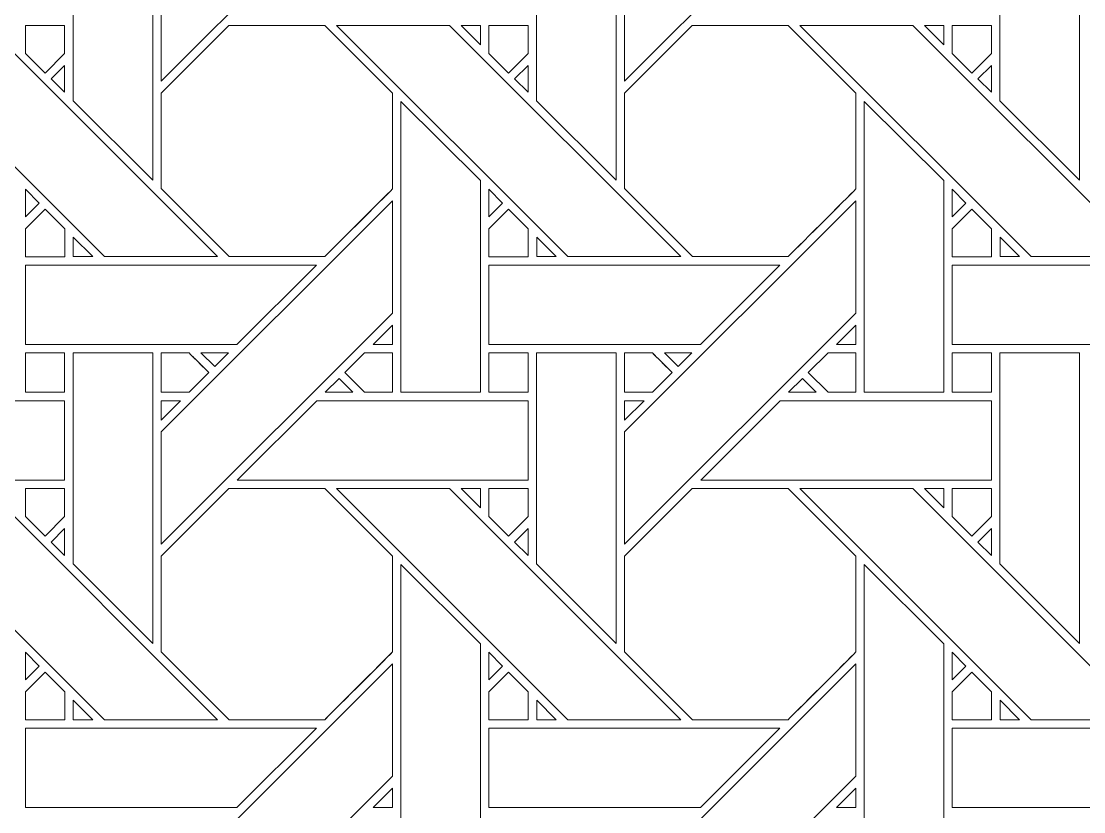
# Model space of a CAD drawing. Header units: inches. Extents: x 4.4 to 20.4, y 1.1 to 17.1.
# Drawn here: x 6.642 to 8.817, y 7.246 to 8.866 of the extents above; entities that cross this region are included whole.
import ezdxf

# ---------------------------------------------------------------- set-up
doc = ezdxf.new("R2010")
doc.units = ezdxf.units.IN
doc.header["$MEASUREMENT"] = 0
doc.layers.add('Design', color=7, linetype='Continuous', lineweight=0)

msp = doc.modelspace()

# ---------------------------------------------------------------- linework, layer by layer
at = {"layer": 'Design'}
for points, knots in [([(4.3829, 17.0948), (4.3829, 17.0948), (4.3829, 1.0948), (4.3829, 1.0948), (4.3829, 1.0948), (20.3829, 1.0948), (20.3829, 1.0948), (20.3829, 1.0948), (20.3829, 17.0948), (20.3829, 17.0948), (20.3829, 17.0948), (4.3829, 17.0948), (4.3829, 17.0948)], [0, 0, 0, 0, 1, 1, 1, 2, 2, 2, 3, 3, 3, 4, 4, 4, 4]), ([(19.3728, 16.2388), (19.3728, 16.2388), (5.2388, 16.2388), (5.2388, 16.2388), (5.2388, 16.2388), (5.2388, 1.9507), (5.2388, 1.9507), (5.2388, 1.9507), (19.5269, 1.9507), (19.5269, 1.9507), (19.5269, 1.9507), (19.5269, 16.2388), (19.5269, 16.2388), (19.5269, 16.2388), (19.3728, 16.2388), (19.3728, 16.2388)], [0, 0, 0, 0, 1, 1, 1, 2, 2, 2, 3, 3, 3, 4, 4, 4, 5, 5, 5, 5]), ([(6.928, 8.9731), (6.928, 8.9731), (7.4017, 9.4467), (7.4017, 9.4467), (7.4017, 9.4467), (7.4017, 9.2166), (7.4017, 9.2166), (7.4017, 9.2166), (6.928, 8.743), (6.928, 8.743), (6.928, 8.743), (6.928, 8.9731), (6.928, 8.9731)], [0, 0, 0, 0, 1, 1, 1, 2, 2, 2, 3, 3, 3, 4, 4, 4, 4]), ([(7.8768, 8.9731), (7.8768, 8.9731), (8.3504, 9.4467), (8.3504, 9.4467), (8.3504, 9.4467), (8.3504, 9.2166), (8.3504, 9.2166), (8.3504, 9.2166), (7.8768, 8.743), (7.8768, 8.743), (7.8768, 8.743), (7.8768, 8.9731), (7.8768, 8.9731)], [0, 0, 0, 0, 1, 1, 1, 2, 2, 2, 3, 3, 3, 4, 4, 4, 4]), ([(6.9109, 9.1352), (6.9109, 9.1352), (6.9109, 8.5401), (6.9109, 8.5401), (6.9109, 8.5401), (6.748, 8.703), (6.748, 8.703), (6.748, 8.703), (6.748, 9.1352), (6.748, 9.1352), (6.748, 9.1352), (6.9109, 9.1352), (6.9109, 9.1352)], [0, 0, 0, 0, 1, 1, 1, 2, 2, 2, 3, 3, 3, 4, 4, 4, 4]), ([(7.8596, 9.1352), (7.8596, 9.1352), (7.8596, 8.5401), (7.8596, 8.5401), (7.8596, 8.5401), (7.6967, 8.703), (7.6967, 8.703), (7.6967, 8.703), (7.6967, 9.1352), (7.6967, 9.1352), (7.6967, 9.1352), (7.8596, 9.1352), (7.8596, 9.1352)], [0, 0, 0, 0, 1, 1, 1, 2, 2, 2, 3, 3, 3, 4, 4, 4, 4]), ([(8.8083, 9.1352), (8.8083, 9.1352), (8.8083, 8.5401), (8.8083, 8.5401), (8.8083, 8.5401), (8.6454, 8.703), (8.6454, 8.703), (8.6454, 8.703), (8.6454, 9.1352), (8.6454, 9.1352), (8.6454, 9.1352), (8.8083, 9.1352), (8.8083, 9.1352)], [0, 0, 0, 0, 1, 1, 1, 2, 2, 2, 3, 3, 3, 4, 4, 4, 4]), ([(6.5694, 8.8573), (6.5694, 8.8573), (7.043, 8.3837), (7.043, 8.3837), (7.043, 8.3837), (6.812, 8.3837), (6.812, 8.3837), (6.812, 8.3837), (6.3385, 8.8573), (6.3385, 8.8573), (6.3385, 8.8573), (6.5694, 8.8573), (6.5694, 8.8573)], [0, 0, 0, 0, 1, 1, 1, 2, 2, 2, 3, 3, 3, 4, 4, 4, 4]), ([(6.6501, 8.8001), (6.6501, 8.8001), (6.6501, 8.8573), (6.6501, 8.8573), (6.6501, 8.8573), (6.7304, 8.8573), (6.7304, 8.8573), (6.7304, 8.8573), (6.7304, 8.7997), (6.7304, 8.7997), (6.7304, 8.7997), (6.6904, 8.7598), (6.6904, 8.7598), (6.6904, 8.7598), (6.6501, 8.8001), (6.6501, 8.8001)], [0, 0, 0, 0, 1, 1, 1, 2, 2, 2, 3, 3, 3, 4, 4, 4, 5, 5, 5, 5]), ([(6.6904, 8.7598), (6.6904, 8.7598), (6.6501, 8.8001), (6.6501, 8.8001), (6.6501, 8.8001), (6.6501, 8.8573), (6.6501, 8.8573), (6.6501, 8.8573), (6.7304, 8.8573), (6.7304, 8.8573), (6.7304, 8.8573), (6.7304, 8.7997), (6.7304, 8.7997), (6.7304, 8.7997), (6.6904, 8.7598), (6.6904, 8.7598)], [0, 0, 0, 0, 1, 1, 1, 2, 2, 2, 3, 3, 3, 4, 4, 4, 5, 5, 5, 5]), ([(7.2629, 8.3837), (7.2629, 8.3837), (7.0672, 8.3837), (7.0672, 8.3837), (7.0672, 8.3837), (6.928, 8.5229), (6.928, 8.5229), (6.928, 8.5229), (6.928, 8.7186), (6.928, 8.7186), (6.928, 8.7186), (7.0667, 8.8573), (7.0667, 8.8573), (7.0667, 8.8573), (7.2629, 8.8573), (7.2629, 8.8573), (7.2629, 8.8573), (7.4016, 8.7186), (7.4016, 8.7186), (7.4016, 8.7186), (7.4016, 8.5224), (7.4016, 8.5224), (7.3838, 8.5044), (7.2719, 8.3927), (7.2629, 8.3837)], [0, 0, 0, 0, 1, 1, 1, 2, 2, 2, 3, 3, 3, 4, 4, 4, 5, 5, 5, 6, 6, 6, 7, 7, 7, 8, 8, 8, 8]), ([(6.928, 8.7186), (6.928, 8.7186), (7.0667, 8.8573), (7.0667, 8.8573), (7.0667, 8.8573), (7.2629, 8.8573), (7.2629, 8.8573), (7.2629, 8.8573), (7.4016, 8.7186), (7.4016, 8.7186), (7.4016, 8.7186), (7.4016, 8.5224), (7.4016, 8.5224), (7.3843, 8.5049), (7.2723, 8.3931), (7.2629, 8.3837), (7.2629, 8.3837), (7.0672, 8.3837), (7.0672, 8.3837), (7.0672, 8.3837), (6.928, 8.5229), (6.928, 8.5229), (6.928, 8.5229), (6.928, 8.7186), (6.928, 8.7186)], [0, 0, 0, 0, 1, 1, 1, 2, 2, 2, 3, 3, 3, 4, 4, 4, 5, 5, 5, 6, 6, 6, 7, 7, 7, 8, 8, 8, 8]), ([(7.5181, 8.8573), (7.5181, 8.8573), (7.9918, 8.3837), (7.9918, 8.3837), (7.9918, 8.3837), (7.7607, 8.3837), (7.7607, 8.3837), (7.7607, 8.3837), (7.2872, 8.8573), (7.2872, 8.8573), (7.2872, 8.8573), (7.5181, 8.8573), (7.5181, 8.8573)], [0, 0, 0, 0, 1, 1, 1, 2, 2, 2, 3, 3, 3, 4, 4, 4, 4]), ([(7.5817, 8.8573), (7.5817, 8.8573), (7.5817, 8.8175), (7.5817, 8.8175), (7.5817, 8.8175), (7.5422, 8.8573), (7.5422, 8.8573), (7.5422, 8.8573), (7.5817, 8.8573), (7.5817, 8.8573)], [0, 0, 0, 0, 1, 1, 1, 2, 2, 2, 3, 3, 3, 3]), ([(7.6791, 8.8573), (7.6791, 8.8573), (7.6791, 8.7997), (7.6791, 8.7997), (7.6791, 8.7997), (7.6392, 8.7598), (7.6392, 8.7598), (7.6392, 8.7598), (7.5988, 8.8001), (7.5988, 8.8001), (7.5988, 8.8001), (7.5988, 8.8573), (7.5988, 8.8573), (7.5988, 8.8573), (7.6791, 8.8573), (7.6791, 8.8573)], [0, 0, 0, 0, 1, 1, 1, 2, 2, 2, 3, 3, 3, 4, 4, 4, 5, 5, 5, 5]), ([(7.6392, 8.7598), (7.6392, 8.7598), (7.5988, 8.8001), (7.5988, 8.8001), (7.5988, 8.8001), (7.5988, 8.8573), (7.5988, 8.8573), (7.5988, 8.8573), (7.6791, 8.8573), (7.6791, 8.8573), (7.6791, 8.8573), (7.6791, 8.7997), (7.6791, 8.7997), (7.6791, 8.7997), (7.6392, 8.7598), (7.6392, 8.7598)], [0, 0, 0, 0, 1, 1, 1, 2, 2, 2, 3, 3, 3, 4, 4, 4, 5, 5, 5, 5]), ([(8.2117, 8.3837), (8.2117, 8.3837), (8.016, 8.3837), (8.016, 8.3837), (8.016, 8.3837), (7.8767, 8.5229), (7.8767, 8.5229), (7.8767, 8.5229), (7.8767, 8.7186), (7.8767, 8.7186), (7.8767, 8.7186), (8.0154, 8.8573), (8.0154, 8.8573), (8.0154, 8.8573), (8.2116, 8.8573), (8.2116, 8.8573), (8.2116, 8.8573), (8.3504, 8.7186), (8.3504, 8.7186), (8.3504, 8.7186), (8.3504, 8.5224), (8.3504, 8.5224), (8.3326, 8.5044), (8.2207, 8.3927), (8.2117, 8.3837)], [0, 0, 0, 0, 1, 1, 1, 2, 2, 2, 3, 3, 3, 4, 4, 4, 5, 5, 5, 6, 6, 6, 7, 7, 7, 8, 8, 8, 8]), ([(7.8767, 8.7186), (7.8767, 8.7186), (8.0154, 8.8573), (8.0154, 8.8573), (8.0154, 8.8573), (8.2116, 8.8573), (8.2116, 8.8573), (8.2116, 8.8573), (8.3504, 8.7186), (8.3504, 8.7186), (8.3504, 8.7186), (8.3504, 8.5224), (8.3504, 8.5224), (8.3324, 8.5042), (8.2205, 8.3925), (8.2117, 8.3837), (8.2117, 8.3837), (8.016, 8.3837), (8.016, 8.3837), (8.016, 8.3837), (7.8767, 8.5229), (7.8767, 8.5229), (7.8767, 8.5229), (7.8767, 8.7186), (7.8767, 8.7186)], [0, 0, 0, 0, 1, 1, 1, 2, 2, 2, 3, 3, 3, 4, 4, 4, 5, 5, 5, 6, 6, 6, 7, 7, 7, 8, 8, 8, 8]), ([(8.4669, 8.8573), (8.4669, 8.8573), (8.9405, 8.3837), (8.9405, 8.3837), (8.9405, 8.3837), (8.7095, 8.3837), (8.7095, 8.3837), (8.7095, 8.3837), (8.2359, 8.8573), (8.2359, 8.8573), (8.2359, 8.8573), (8.4669, 8.8573), (8.4669, 8.8573)], [0, 0, 0, 0, 1, 1, 1, 2, 2, 2, 3, 3, 3, 4, 4, 4, 4]), ([(8.5304, 8.8573), (8.5304, 8.8573), (8.5304, 8.8175), (8.5304, 8.8175), (8.5304, 8.8175), (8.491, 8.8573), (8.491, 8.8573), (8.491, 8.8573), (8.5304, 8.8573), (8.5304, 8.8573)], [0, 0, 0, 0, 1, 1, 1, 2, 2, 2, 3, 3, 3, 3]), ([(8.6278, 8.8573), (8.6278, 8.8573), (8.6278, 8.7997), (8.6278, 8.7997), (8.6278, 8.7997), (8.5879, 8.7598), (8.5879, 8.7598), (8.5879, 8.7598), (8.5476, 8.8001), (8.5476, 8.8001), (8.5476, 8.8001), (8.5476, 8.8573), (8.5476, 8.8573), (8.5476, 8.8573), (8.6278, 8.8573), (8.6278, 8.8573)], [0, 0, 0, 0, 1, 1, 1, 2, 2, 2, 3, 3, 3, 4, 4, 4, 5, 5, 5, 5]), ([(8.5879, 8.7598), (8.5879, 8.7598), (8.5476, 8.8001), (8.5476, 8.8001), (8.5476, 8.8001), (8.5476, 8.8573), (8.5476, 8.8573), (8.5476, 8.8573), (8.6278, 8.8573), (8.6278, 8.8573), (8.6278, 8.8573), (8.6278, 8.7997), (8.6278, 8.7997), (8.6278, 8.7997), (8.5879, 8.7598), (8.5879, 8.7598)], [0, 0, 0, 0, 1, 1, 1, 2, 2, 2, 3, 3, 3, 4, 4, 4, 5, 5, 5, 5]), ([(6.7304, 8.7755), (6.7304, 8.7755), (6.7304, 8.7203), (6.7304, 8.7203), (6.7304, 8.7203), (6.7027, 8.7477), (6.7027, 8.7477), (6.7027, 8.7477), (6.7304, 8.7755), (6.7304, 8.7755)], [0, 0, 0, 0, 1, 1, 1, 2, 2, 2, 3, 3, 3, 3]), ([(7.6792, 8.7755), (7.6792, 8.7755), (7.6792, 8.7203), (7.6792, 8.7203), (7.6792, 8.7203), (7.6514, 8.7477), (7.6514, 8.7477), (7.6514, 8.7477), (7.6792, 8.7755), (7.6792, 8.7755)], [0, 0, 0, 0, 1, 1, 1, 2, 2, 2, 3, 3, 3, 3]), ([(8.6279, 8.7755), (8.6279, 8.7755), (8.6279, 8.7203), (8.6279, 8.7203), (8.6279, 8.7203), (8.6001, 8.7477), (8.6001, 8.7477), (8.6001, 8.7477), (8.6279, 8.7755), (8.6279, 8.7755)], [0, 0, 0, 0, 1, 1, 1, 2, 2, 2, 3, 3, 3, 3]), ([(7.5816, 8.5394), (7.5816, 8.5394), (7.5816, 8.1057), (7.5816, 8.1057), (7.5816, 8.1057), (7.4188, 8.1057), (7.4188, 8.1057), (7.4188, 8.1057), (7.4188, 8.7015), (7.4188, 8.7015), (7.4188, 8.7015), (7.5816, 8.5394), (7.5816, 8.5394)], [0, 0, 0, 0, 1, 1, 1, 2, 2, 2, 3, 3, 3, 4, 4, 4, 4]), ([(8.5303, 8.5394), (8.5303, 8.5394), (8.5303, 8.1057), (8.5303, 8.1057), (8.5303, 8.1057), (8.3676, 8.1057), (8.3676, 8.1057), (8.3676, 8.1057), (8.3676, 8.7015), (8.3676, 8.7015), (8.3676, 8.7015), (8.5303, 8.5394), (8.5303, 8.5394)], [0, 0, 0, 0, 1, 1, 1, 2, 2, 2, 3, 3, 3, 4, 4, 4, 4]), ([(6.6502, 8.4651), (6.6502, 8.4651), (6.6502, 8.5219), (6.6502, 8.5219), (6.6502, 8.5219), (6.6784, 8.4933), (6.6784, 8.4933), (6.6784, 8.4933), (6.6502, 8.4651), (6.6502, 8.4651)], [0, 0, 0, 0, 1, 1, 1, 2, 2, 2, 3, 3, 3, 3]), ([(7.5989, 8.4651), (7.5989, 8.4651), (7.5989, 8.5219), (7.5989, 8.5219), (7.5989, 8.5219), (7.6271, 8.4933), (7.6271, 8.4933), (7.6271, 8.4933), (7.5989, 8.4651), (7.5989, 8.4651)], [0, 0, 0, 0, 1, 1, 1, 2, 2, 2, 3, 3, 3, 3]), ([(8.5476, 8.4651), (8.5476, 8.4651), (8.5476, 8.5219), (8.5476, 8.5219), (8.5476, 8.5219), (8.5758, 8.4933), (8.5758, 8.4933), (8.5758, 8.4933), (8.5476, 8.4651), (8.5476, 8.4651)], [0, 0, 0, 0, 1, 1, 1, 2, 2, 2, 3, 3, 3, 3]), ([(6.928, 8.0244), (6.928, 8.0244), (7.4017, 8.498), (7.4017, 8.498), (7.4017, 8.498), (7.4017, 8.2679), (7.4017, 8.2679), (7.4017, 8.2679), (6.928, 7.7943), (6.928, 7.7943), (6.928, 7.7943), (6.928, 8.0244), (6.928, 8.0244)], [0, 0, 0, 0, 1, 1, 1, 2, 2, 2, 3, 3, 3, 4, 4, 4, 4]), ([(7.8768, 8.0244), (7.8768, 8.0244), (8.3504, 8.498), (8.3504, 8.498), (8.3504, 8.498), (8.3504, 8.2679), (8.3504, 8.2679), (8.3504, 8.2679), (7.8768, 7.7943), (7.8768, 7.7943), (7.8768, 7.7943), (7.8768, 8.0244), (7.8768, 8.0244)], [0, 0, 0, 0, 1, 1, 1, 2, 2, 2, 3, 3, 3, 4, 4, 4, 4]), ([(6.6501, 8.3834), (6.6501, 8.3834), (6.6501, 8.4407), (6.6501, 8.4407), (6.6501, 8.4407), (6.6904, 8.4811), (6.6904, 8.4811), (6.6904, 8.4811), (6.7308, 8.4407), (6.7308, 8.4407), (6.7308, 8.4407), (6.7308, 8.3834), (6.7308, 8.3834), (6.7308, 8.3834), (6.6501, 8.3834), (6.6501, 8.3834)], [0, 0, 0, 0, 1, 1, 1, 2, 2, 2, 3, 3, 3, 4, 4, 4, 5, 5, 5, 5]), ([(6.6904, 8.4811), (6.6904, 8.4811), (6.7308, 8.4407), (6.7308, 8.4407), (6.7308, 8.4407), (6.7308, 8.3834), (6.7308, 8.3834), (6.7308, 8.3834), (6.6501, 8.3834), (6.6501, 8.3834), (6.6501, 8.3834), (6.6501, 8.4407), (6.6501, 8.4407), (6.6501, 8.4407), (6.6904, 8.4811), (6.6904, 8.4811)], [0, 0, 0, 0, 1, 1, 1, 2, 2, 2, 3, 3, 3, 4, 4, 4, 5, 5, 5, 5]), ([(7.5989, 8.3834), (7.5989, 8.3834), (7.5989, 8.4407), (7.5989, 8.4407), (7.5989, 8.4407), (7.6392, 8.4811), (7.6392, 8.4811), (7.6392, 8.4811), (7.6795, 8.4407), (7.6795, 8.4407), (7.6795, 8.4407), (7.6795, 8.3834), (7.6795, 8.3834), (7.6795, 8.3834), (7.5989, 8.3834), (7.5989, 8.3834)], [0, 0, 0, 0, 1, 1, 1, 2, 2, 2, 3, 3, 3, 4, 4, 4, 5, 5, 5, 5]), ([(7.6392, 8.4811), (7.6392, 8.4811), (7.6795, 8.4407), (7.6795, 8.4407), (7.6795, 8.4407), (7.6795, 8.3834), (7.6795, 8.3834), (7.6795, 8.3834), (7.5989, 8.3834), (7.5989, 8.3834), (7.5989, 8.3834), (7.5989, 8.4407), (7.5989, 8.4407), (7.5989, 8.4407), (7.6392, 8.4811), (7.6392, 8.4811)], [0, 0, 0, 0, 1, 1, 1, 2, 2, 2, 3, 3, 3, 4, 4, 4, 5, 5, 5, 5]), ([(8.5476, 8.3834), (8.5476, 8.3834), (8.5476, 8.4407), (8.5476, 8.4407), (8.5476, 8.4407), (8.5879, 8.4811), (8.5879, 8.4811), (8.5879, 8.4811), (8.6282, 8.4407), (8.6282, 8.4407), (8.6282, 8.4407), (8.6282, 8.3834), (8.6282, 8.3834), (8.6282, 8.3834), (8.5476, 8.3834), (8.5476, 8.3834)], [0, 0, 0, 0, 1, 1, 1, 2, 2, 2, 3, 3, 3, 4, 4, 4, 5, 5, 5, 5]), ([(8.5879, 8.4811), (8.5879, 8.4811), (8.6282, 8.4407), (8.6282, 8.4407), (8.6282, 8.4407), (8.6282, 8.3834), (8.6282, 8.3834), (8.6282, 8.3834), (8.5476, 8.3834), (8.5476, 8.3834), (8.5476, 8.3834), (8.5476, 8.4407), (8.5476, 8.4407), (8.5476, 8.4407), (8.5879, 8.4811), (8.5879, 8.4811)], [0, 0, 0, 0, 1, 1, 1, 2, 2, 2, 3, 3, 3, 4, 4, 4, 5, 5, 5, 5]), ([(6.7481, 8.3837), (6.7481, 8.3837), (6.7481, 8.4235), (6.7481, 8.4235), (6.7481, 8.4235), (6.7878, 8.3837), (6.7878, 8.3837), (6.7878, 8.3837), (6.7481, 8.3837), (6.7481, 8.3837)], [0, 0, 0, 0, 1, 1, 1, 2, 2, 2, 3, 3, 3, 3]), ([(7.6968, 8.3837), (7.6968, 8.3837), (7.6968, 8.4235), (7.6968, 8.4235), (7.6968, 8.4235), (7.7365, 8.3837), (7.7365, 8.3837), (7.7365, 8.3837), (7.6968, 8.3837), (7.6968, 8.3837)], [0, 0, 0, 0, 1, 1, 1, 2, 2, 2, 3, 3, 3, 3]), ([(8.6455, 8.3837), (8.6455, 8.3837), (8.6455, 8.4235), (8.6455, 8.4235), (8.6455, 8.4235), (8.6853, 8.3837), (8.6853, 8.3837), (8.6853, 8.3837), (8.6455, 8.3837), (8.6455, 8.3837)], [0, 0, 0, 0, 1, 1, 1, 2, 2, 2, 3, 3, 3, 3]), ([(6.6502, 8.2037), (6.6502, 8.2037), (6.6502, 8.3664), (6.6502, 8.3664), (6.6502, 8.3664), (7.2459, 8.3664), (7.2459, 8.3664), (7.2459, 8.3664), (7.0832, 8.2037), (7.0832, 8.2037), (7.0832, 8.2037), (6.6502, 8.2037), (6.6502, 8.2037)], [0, 0, 0, 0, 1, 1, 1, 2, 2, 2, 3, 3, 3, 4, 4, 4, 4]), ([(7.5989, 8.2037), (7.5989, 8.2037), (7.5989, 8.3664), (7.5989, 8.3664), (7.5989, 8.3664), (8.1946, 8.3664), (8.1946, 8.3664), (8.1946, 8.3664), (8.0319, 8.2037), (8.0319, 8.2037), (8.0319, 8.2037), (7.5989, 8.2037), (7.5989, 8.2037)], [0, 0, 0, 0, 1, 1, 1, 2, 2, 2, 3, 3, 3, 4, 4, 4, 4]), ([(8.5476, 8.2037), (8.5476, 8.2037), (8.5476, 8.3664), (8.5476, 8.3664), (8.5476, 8.3664), (9.1433, 8.3664), (9.1433, 8.3664), (9.1433, 8.3664), (8.9806, 8.2037), (8.9806, 8.2037), (8.9806, 8.2037), (8.5476, 8.2037), (8.5476, 8.2037)], [0, 0, 0, 0, 1, 1, 1, 2, 2, 2, 3, 3, 3, 4, 4, 4, 4]), ([(7.3619, 8.2038), (7.3619, 8.2038), (7.4017, 8.2435), (7.4017, 8.2435), (7.4017, 8.2435), (7.4017, 8.2038), (7.4017, 8.2038), (7.4017, 8.2038), (7.3619, 8.2038), (7.3619, 8.2038)], [0, 0, 0, 0, 1, 1, 1, 2, 2, 2, 3, 3, 3, 3]), ([(8.3107, 8.2038), (8.3107, 8.2038), (8.3504, 8.2435), (8.3504, 8.2435), (8.3504, 8.2435), (8.3504, 8.2038), (8.3504, 8.2038), (8.3504, 8.2038), (8.3107, 8.2038), (8.3107, 8.2038)], [0, 0, 0, 0, 1, 1, 1, 2, 2, 2, 3, 3, 3, 3]), ([(6.6501, 8.1057), (6.6501, 8.1057), (6.6501, 8.1865), (6.6501, 8.1865), (6.6501, 8.1865), (6.7304, 8.1865), (6.7304, 8.1865), (6.7304, 8.1865), (6.7304, 8.1057), (6.7304, 8.1057), (6.7304, 8.1057), (6.6501, 8.1057), (6.6501, 8.1057)], [0, 0, 0, 0, 1, 1, 1, 2, 2, 2, 3, 3, 3, 4, 4, 4, 4]), ([(6.7304, 8.1865), (6.7304, 8.1865), (6.7304, 8.1057), (6.7304, 8.1057), (6.7304, 8.1057), (6.6501, 8.1057), (6.6501, 8.1057), (6.6501, 8.1057), (6.6501, 8.1865), (6.6501, 8.1865), (6.6501, 8.1865), (6.7304, 8.1865), (6.7304, 8.1865)], [0, 0, 0, 0, 1, 1, 1, 2, 2, 2, 3, 3, 3, 4, 4, 4, 4]), ([(6.9109, 8.1865), (6.9109, 8.1865), (6.9109, 7.5914), (6.9109, 7.5914), (6.9109, 7.5914), (6.748, 7.7543), (6.748, 7.7543), (6.748, 7.7543), (6.748, 8.1865), (6.748, 8.1865), (6.748, 8.1865), (6.9109, 8.1865), (6.9109, 8.1865)], [0, 0, 0, 0, 1, 1, 1, 2, 2, 2, 3, 3, 3, 4, 4, 4, 4]), ([(6.928, 8.1057), (6.928, 8.1057), (6.928, 8.1865), (6.928, 8.1865), (6.928, 8.1865), (6.985, 8.1865), (6.985, 8.1865), (6.9902, 8.1813), (7.021, 8.1505), (7.0254, 8.1461), (7.0254, 8.1461), (6.985, 8.1057), (6.985, 8.1057), (6.985, 8.1057), (6.928, 8.1057), (6.928, 8.1057)], [0, 0, 0, 0, 1, 1, 1, 2, 2, 2, 3, 3, 3, 4, 4, 4, 5, 5, 5, 5]), ([(7.011, 8.1605), (7.011, 8.1605), (7.0254, 8.1461), (7.0254, 8.1461), (7.0254, 8.1461), (6.985, 8.1057), (6.985, 8.1057), (6.985, 8.1057), (6.928, 8.1057), (6.928, 8.1057), (6.928, 8.1057), (6.928, 8.1865), (6.928, 8.1865), (6.928, 8.1865), (6.985, 8.1865), (6.985, 8.1865), (6.9907, 8.1809), (7.0014, 8.1702), (7.011, 8.1605)], [0, 0, 0, 0, 1, 1, 1, 2, 2, 2, 3, 3, 3, 4, 4, 4, 5, 5, 5, 6, 6, 6, 6]), ([(7.0095, 8.1865), (7.0095, 8.1865), (7.0659, 8.1865), (7.0659, 8.1865), (7.0659, 8.1865), (7.0376, 8.1583), (7.0376, 8.1583), (7.0376, 8.1583), (7.0095, 8.1865), (7.0095, 8.1865)], [0, 0, 0, 0, 1, 1, 1, 2, 2, 2, 3, 3, 3, 3]), ([(7.3445, 8.1057), (7.3445, 8.1057), (7.3042, 8.1461), (7.3042, 8.1461), (7.3042, 8.1461), (7.3446, 8.1865), (7.3446, 8.1865), (7.3446, 8.1865), (7.4017, 8.1865), (7.4017, 8.1865), (7.4017, 8.1865), (7.4017, 8.1057), (7.4017, 8.1057), (7.4017, 8.1057), (7.3445, 8.1057), (7.3445, 8.1057)], [0, 0, 0, 0, 1, 1, 1, 2, 2, 2, 3, 3, 3, 4, 4, 4, 5, 5, 5, 5]), ([(7.3042, 8.1461), (7.3042, 8.1461), (7.3446, 8.1865), (7.3446, 8.1865), (7.3446, 8.1865), (7.4017, 8.1865), (7.4017, 8.1865), (7.4017, 8.1865), (7.4017, 8.1057), (7.4017, 8.1057), (7.4017, 8.1057), (7.3445, 8.1057), (7.3445, 8.1057), (7.3445, 8.1057), (7.3042, 8.1461), (7.3042, 8.1461)], [0, 0, 0, 0, 1, 1, 1, 2, 2, 2, 3, 3, 3, 4, 4, 4, 5, 5, 5, 5]), ([(7.5989, 8.1057), (7.5989, 8.1057), (7.5989, 8.1865), (7.5989, 8.1865), (7.5989, 8.1865), (7.6791, 8.1865), (7.6791, 8.1865), (7.6791, 8.1865), (7.6791, 8.1057), (7.6791, 8.1057), (7.6791, 8.1057), (7.5989, 8.1057), (7.5989, 8.1057)], [0, 0, 0, 0, 1, 1, 1, 2, 2, 2, 3, 3, 3, 4, 4, 4, 4]), ([(7.5989, 8.1865), (7.5989, 8.1865), (7.6791, 8.1865), (7.6791, 8.1865), (7.6791, 8.1865), (7.6791, 8.1057), (7.6791, 8.1057), (7.6791, 8.1057), (7.5989, 8.1057), (7.5989, 8.1057), (7.5989, 8.1057), (7.5989, 8.1865), (7.5989, 8.1865)], [0, 0, 0, 0, 1, 1, 1, 2, 2, 2, 3, 3, 3, 4, 4, 4, 4]), ([(7.8596, 8.1865), (7.8596, 8.1865), (7.8596, 7.5914), (7.8596, 7.5914), (7.8596, 7.5914), (7.6967, 7.7543), (7.6967, 7.7543), (7.6967, 7.7543), (7.6967, 8.1865), (7.6967, 8.1865), (7.6967, 8.1865), (7.8596, 8.1865), (7.8596, 8.1865)], [0, 0, 0, 0, 1, 1, 1, 2, 2, 2, 3, 3, 3, 4, 4, 4, 4]), ([(7.8767, 8.1057), (7.8767, 8.1057), (7.8767, 8.1865), (7.8767, 8.1865), (7.8767, 8.1865), (7.9338, 8.1865), (7.9338, 8.1865), (7.9389, 8.1813), (7.9697, 8.1505), (7.9741, 8.1461), (7.9741, 8.1461), (7.9337, 8.1057), (7.9337, 8.1057), (7.9337, 8.1057), (7.8767, 8.1057), (7.8767, 8.1057)], [0, 0, 0, 0, 1, 1, 1, 2, 2, 2, 3, 3, 3, 4, 4, 4, 5, 5, 5, 5]), ([(7.959, 8.1613), (7.959, 8.1613), (7.9741, 8.1461), (7.9741, 8.1461), (7.9741, 8.1461), (7.9337, 8.1057), (7.9337, 8.1057), (7.9337, 8.1057), (7.8767, 8.1057), (7.8767, 8.1057), (7.8767, 8.1057), (7.8767, 8.1865), (7.8767, 8.1865), (7.8767, 8.1865), (7.9338, 8.1865), (7.9338, 8.1865), (7.9393, 8.181), (7.9495, 8.1708), (7.959, 8.1613)], [0, 0, 0, 0, 1, 1, 1, 2, 2, 2, 3, 3, 3, 4, 4, 4, 5, 5, 5, 6, 6, 6, 6]), ([(7.9582, 8.1865), (7.9582, 8.1865), (8.0146, 8.1865), (8.0146, 8.1865), (8.0146, 8.1865), (7.9864, 8.1583), (7.9864, 8.1583), (7.9864, 8.1583), (7.9582, 8.1865), (7.9582, 8.1865)], [0, 0, 0, 0, 1, 1, 1, 2, 2, 2, 3, 3, 3, 3]), ([(8.2933, 8.1057), (8.2933, 8.1057), (8.2529, 8.1461), (8.2529, 8.1461), (8.2529, 8.1461), (8.2933, 8.1865), (8.2933, 8.1865), (8.2933, 8.1865), (8.3504, 8.1865), (8.3504, 8.1865), (8.3504, 8.1865), (8.3504, 8.1057), (8.3504, 8.1057), (8.3504, 8.1057), (8.2933, 8.1057), (8.2933, 8.1057)], [0, 0, 0, 0, 1, 1, 1, 2, 2, 2, 3, 3, 3, 4, 4, 4, 5, 5, 5, 5]), ([(8.2529, 8.1461), (8.2529, 8.1461), (8.2933, 8.1865), (8.2933, 8.1865), (8.2933, 8.1865), (8.3504, 8.1865), (8.3504, 8.1865), (8.3504, 8.1865), (8.3504, 8.1057), (8.3504, 8.1057), (8.3504, 8.1057), (8.2933, 8.1057), (8.2933, 8.1057), (8.2933, 8.1057), (8.2529, 8.1461), (8.2529, 8.1461)], [0, 0, 0, 0, 1, 1, 1, 2, 2, 2, 3, 3, 3, 4, 4, 4, 5, 5, 5, 5]), ([(8.5476, 8.1057), (8.5476, 8.1057), (8.5476, 8.1865), (8.5476, 8.1865), (8.5476, 8.1865), (8.6278, 8.1865), (8.6278, 8.1865), (8.6278, 8.1865), (8.6278, 8.1057), (8.6278, 8.1057), (8.6278, 8.1057), (8.5476, 8.1057), (8.5476, 8.1057)], [0, 0, 0, 0, 1, 1, 1, 2, 2, 2, 3, 3, 3, 4, 4, 4, 4]), ([(8.5476, 8.1865), (8.5476, 8.1865), (8.6278, 8.1865), (8.6278, 8.1865), (8.6278, 8.1865), (8.6278, 8.1057), (8.6278, 8.1057), (8.6278, 8.1057), (8.5476, 8.1057), (8.5476, 8.1057), (8.5476, 8.1057), (8.5476, 8.1865), (8.5476, 8.1865)], [0, 0, 0, 0, 1, 1, 1, 2, 2, 2, 3, 3, 3, 4, 4, 4, 4]), ([(8.8083, 8.1865), (8.8083, 8.1865), (8.8083, 7.5914), (8.8083, 7.5914), (8.8083, 7.5914), (8.6454, 7.7543), (8.6454, 7.7543), (8.6454, 7.7543), (8.6454, 8.1865), (8.6454, 8.1865), (8.6454, 8.1865), (8.8083, 8.1865), (8.8083, 8.1865)], [0, 0, 0, 0, 1, 1, 1, 2, 2, 2, 3, 3, 3, 4, 4, 4, 4]), ([(7.3204, 8.1057), (7.3204, 8.1057), (7.2639, 8.1057), (7.2639, 8.1057), (7.2639, 8.1057), (7.2921, 8.1339), (7.2921, 8.1339), (7.2921, 8.1339), (7.3204, 8.1057), (7.3204, 8.1057)], [0, 0, 0, 0, 1, 1, 1, 2, 2, 2, 3, 3, 3, 3]), ([(8.2691, 8.1057), (8.2691, 8.1057), (8.2126, 8.1057), (8.2126, 8.1057), (8.2126, 8.1057), (8.2408, 8.1339), (8.2408, 8.1339), (8.2408, 8.1339), (8.2691, 8.1057), (8.2691, 8.1057)], [0, 0, 0, 0, 1, 1, 1, 2, 2, 2, 3, 3, 3, 3]), ([(6.298, 8.0885), (6.298, 8.0885), (6.7304, 8.0885), (6.7304, 8.0885), (6.7304, 8.0885), (6.7304, 7.9257), (6.7304, 7.9257), (6.7304, 7.9257), (6.1351, 7.9257), (6.1351, 7.9257), (6.1351, 7.9257), (6.298, 8.0885), (6.298, 8.0885)], [0, 0, 0, 0, 1, 1, 1, 2, 2, 2, 3, 3, 3, 4, 4, 4, 4]), ([(6.9679, 8.0885), (6.9679, 8.0885), (6.928, 8.0487), (6.928, 8.0487), (6.928, 8.0487), (6.928, 8.0885), (6.928, 8.0885), (6.928, 8.0885), (6.9679, 8.0885), (6.9679, 8.0885)], [0, 0, 0, 0, 1, 1, 1, 2, 2, 2, 3, 3, 3, 3]), ([(7.2467, 8.0885), (7.2467, 8.0885), (7.6792, 8.0885), (7.6792, 8.0885), (7.6792, 8.0885), (7.6792, 7.9257), (7.6792, 7.9257), (7.6792, 7.9257), (7.0839, 7.9257), (7.0839, 7.9257), (7.0839, 7.9257), (7.2467, 8.0885), (7.2467, 8.0885)], [0, 0, 0, 0, 1, 1, 1, 2, 2, 2, 3, 3, 3, 4, 4, 4, 4]), ([(7.9166, 8.0885), (7.9166, 8.0885), (7.8768, 8.0487), (7.8768, 8.0487), (7.8768, 8.0487), (7.8768, 8.0885), (7.8768, 8.0885), (7.8768, 8.0885), (7.9166, 8.0885), (7.9166, 8.0885)], [0, 0, 0, 0, 1, 1, 1, 2, 2, 2, 3, 3, 3, 3]), ([(8.1954, 8.0885), (8.1954, 8.0885), (8.6279, 8.0885), (8.6279, 8.0885), (8.6279, 8.0885), (8.6279, 7.9257), (8.6279, 7.9257), (8.6279, 7.9257), (8.0326, 7.9257), (8.0326, 7.9257), (8.0326, 7.9257), (8.1954, 8.0885), (8.1954, 8.0885)], [0, 0, 0, 0, 1, 1, 1, 2, 2, 2, 3, 3, 3, 4, 4, 4, 4]), ([(6.5694, 7.9086), (6.5694, 7.9086), (7.043, 7.435), (7.043, 7.435), (7.043, 7.435), (6.812, 7.435), (6.812, 7.435), (6.812, 7.435), (6.3385, 7.9086), (6.3385, 7.9086), (6.3385, 7.9086), (6.5694, 7.9086), (6.5694, 7.9086)], [0, 0, 0, 0, 1, 1, 1, 2, 2, 2, 3, 3, 3, 4, 4, 4, 4]), ([(6.6501, 7.8514), (6.6501, 7.8514), (6.6501, 7.9086), (6.6501, 7.9086), (6.6501, 7.9086), (6.7304, 7.9086), (6.7304, 7.9086), (6.7304, 7.9086), (6.7304, 7.851), (6.7304, 7.851), (6.7304, 7.851), (6.6904, 7.8111), (6.6904, 7.8111), (6.6904, 7.8111), (6.6501, 7.8514), (6.6501, 7.8514)], [0, 0, 0, 0, 1, 1, 1, 2, 2, 2, 3, 3, 3, 4, 4, 4, 5, 5, 5, 5]), ([(6.6904, 7.8111), (6.6904, 7.8111), (6.6501, 7.8514), (6.6501, 7.8514), (6.6501, 7.8514), (6.6501, 7.9086), (6.6501, 7.9086), (6.6501, 7.9086), (6.7304, 7.9086), (6.7304, 7.9086), (6.7304, 7.9086), (6.7304, 7.851), (6.7304, 7.851), (6.7304, 7.851), (6.6904, 7.8111), (6.6904, 7.8111)], [0, 0, 0, 0, 1, 1, 1, 2, 2, 2, 3, 3, 3, 4, 4, 4, 5, 5, 5, 5]), ([(7.2629, 7.435), (7.2629, 7.435), (7.0672, 7.435), (7.0672, 7.435), (7.0672, 7.435), (6.928, 7.5742), (6.928, 7.5742), (6.928, 7.5742), (6.928, 7.7699), (6.928, 7.7699), (6.928, 7.7699), (7.0667, 7.9086), (7.0667, 7.9086), (7.0667, 7.9086), (7.2629, 7.9086), (7.2629, 7.9086), (7.2629, 7.9086), (7.4016, 7.7699), (7.4016, 7.7699), (7.4016, 7.7699), (7.4016, 7.5737), (7.4016, 7.5737), (7.3838, 7.5557), (7.2719, 7.444), (7.2629, 7.435)], [0, 0, 0, 0, 1, 1, 1, 2, 2, 2, 3, 3, 3, 4, 4, 4, 5, 5, 5, 6, 6, 6, 7, 7, 7, 8, 8, 8, 8]), ([(6.928, 7.7699), (6.928, 7.7699), (7.0667, 7.9086), (7.0667, 7.9086), (7.0667, 7.9086), (7.2629, 7.9086), (7.2629, 7.9086), (7.2629, 7.9086), (7.4016, 7.7699), (7.4016, 7.7699), (7.4016, 7.7699), (7.4016, 7.5737), (7.4016, 7.5737), (7.3834, 7.5553), (7.2716, 7.4436), (7.2629, 7.435), (7.2629, 7.435), (7.0672, 7.435), (7.0672, 7.435), (7.0672, 7.435), (6.928, 7.5742), (6.928, 7.5742), (6.928, 7.5742), (6.928, 7.7699), (6.928, 7.7699)], [0, 0, 0, 0, 1, 1, 1, 2, 2, 2, 3, 3, 3, 4, 4, 4, 5, 5, 5, 6, 6, 6, 7, 7, 7, 8, 8, 8, 8]), ([(7.5181, 7.9086), (7.5181, 7.9086), (7.9918, 7.435), (7.9918, 7.435), (7.9918, 7.435), (7.7607, 7.435), (7.7607, 7.435), (7.7607, 7.435), (7.2872, 7.9086), (7.2872, 7.9086), (7.2872, 7.9086), (7.5181, 7.9086), (7.5181, 7.9086)], [0, 0, 0, 0, 1, 1, 1, 2, 2, 2, 3, 3, 3, 4, 4, 4, 4]), ([(7.5817, 7.9086), (7.5817, 7.9086), (7.5817, 7.8688), (7.5817, 7.8688), (7.5817, 7.8688), (7.5422, 7.9086), (7.5422, 7.9086), (7.5422, 7.9086), (7.5817, 7.9086), (7.5817, 7.9086)], [0, 0, 0, 0, 1, 1, 1, 2, 2, 2, 3, 3, 3, 3]), ([(7.6791, 7.9086), (7.6791, 7.9086), (7.6791, 7.851), (7.6791, 7.851), (7.6791, 7.851), (7.6392, 7.8111), (7.6392, 7.8111), (7.6392, 7.8111), (7.5988, 7.8514), (7.5988, 7.8514), (7.5988, 7.8514), (7.5988, 7.9086), (7.5988, 7.9086), (7.5988, 7.9086), (7.6791, 7.9086), (7.6791, 7.9086)], [0, 0, 0, 0, 1, 1, 1, 2, 2, 2, 3, 3, 3, 4, 4, 4, 5, 5, 5, 5]), ([(7.6392, 7.8111), (7.6392, 7.8111), (7.5988, 7.8514), (7.5988, 7.8514), (7.5988, 7.8514), (7.5988, 7.9086), (7.5988, 7.9086), (7.5988, 7.9086), (7.6791, 7.9086), (7.6791, 7.9086), (7.6791, 7.9086), (7.6791, 7.851), (7.6791, 7.851), (7.6791, 7.851), (7.6392, 7.8111), (7.6392, 7.8111)], [0, 0, 0, 0, 1, 1, 1, 2, 2, 2, 3, 3, 3, 4, 4, 4, 5, 5, 5, 5]), ([(8.2117, 7.435), (8.2117, 7.435), (8.016, 7.435), (8.016, 7.435), (8.016, 7.435), (7.8767, 7.5742), (7.8767, 7.5742), (7.8767, 7.5742), (7.8767, 7.7699), (7.8767, 7.7699), (7.8767, 7.7699), (8.0154, 7.9086), (8.0154, 7.9086), (8.0154, 7.9086), (8.2116, 7.9086), (8.2116, 7.9086), (8.2116, 7.9086), (8.3504, 7.7699), (8.3504, 7.7699), (8.3504, 7.7699), (8.3504, 7.5737), (8.3504, 7.5737), (8.3326, 7.5557), (8.2207, 7.444), (8.2117, 7.435)], [0, 0, 0, 0, 1, 1, 1, 2, 2, 2, 3, 3, 3, 4, 4, 4, 5, 5, 5, 6, 6, 6, 7, 7, 7, 8, 8, 8, 8]), ([(7.8767, 7.7699), (7.8767, 7.7699), (8.0154, 7.9086), (8.0154, 7.9086), (8.0154, 7.9086), (8.2116, 7.9086), (8.2116, 7.9086), (8.2116, 7.9086), (8.3504, 7.7699), (8.3504, 7.7699), (8.3504, 7.7699), (8.3504, 7.5737), (8.3504, 7.5737), (8.3324, 7.5555), (8.2205, 7.4438), (8.2117, 7.435), (8.2117, 7.435), (8.016, 7.435), (8.016, 7.435), (8.016, 7.435), (7.8767, 7.5742), (7.8767, 7.5742), (7.8767, 7.5742), (7.8767, 7.7699), (7.8767, 7.7699)], [0, 0, 0, 0, 1, 1, 1, 2, 2, 2, 3, 3, 3, 4, 4, 4, 5, 5, 5, 6, 6, 6, 7, 7, 7, 8, 8, 8, 8]), ([(8.4669, 7.9086), (8.4669, 7.9086), (8.9405, 7.435), (8.9405, 7.435), (8.9405, 7.435), (8.7095, 7.435), (8.7095, 7.435), (8.7095, 7.435), (8.2359, 7.9086), (8.2359, 7.9086), (8.2359, 7.9086), (8.4669, 7.9086), (8.4669, 7.9086)], [0, 0, 0, 0, 1, 1, 1, 2, 2, 2, 3, 3, 3, 4, 4, 4, 4]), ([(8.5304, 7.9086), (8.5304, 7.9086), (8.5304, 7.8688), (8.5304, 7.8688), (8.5304, 7.8688), (8.491, 7.9086), (8.491, 7.9086), (8.491, 7.9086), (8.5304, 7.9086), (8.5304, 7.9086)], [0, 0, 0, 0, 1, 1, 1, 2, 2, 2, 3, 3, 3, 3]), ([(8.6278, 7.9086), (8.6278, 7.9086), (8.6278, 7.851), (8.6278, 7.851), (8.6278, 7.851), (8.5879, 7.8111), (8.5879, 7.8111), (8.5879, 7.8111), (8.5476, 7.8514), (8.5476, 7.8514), (8.5476, 7.8514), (8.5476, 7.9086), (8.5476, 7.9086), (8.5476, 7.9086), (8.6278, 7.9086), (8.6278, 7.9086)], [0, 0, 0, 0, 1, 1, 1, 2, 2, 2, 3, 3, 3, 4, 4, 4, 5, 5, 5, 5]), ([(8.5879, 7.8111), (8.5879, 7.8111), (8.5476, 7.8514), (8.5476, 7.8514), (8.5476, 7.8514), (8.5476, 7.9086), (8.5476, 7.9086), (8.5476, 7.9086), (8.6278, 7.9086), (8.6278, 7.9086), (8.6278, 7.9086), (8.6278, 7.851), (8.6278, 7.851), (8.6278, 7.851), (8.5879, 7.8111), (8.5879, 7.8111)], [0, 0, 0, 0, 1, 1, 1, 2, 2, 2, 3, 3, 3, 4, 4, 4, 5, 5, 5, 5]), ([(6.7304, 7.8268), (6.7304, 7.8268), (6.7304, 7.7716), (6.7304, 7.7716), (6.7304, 7.7716), (6.7027, 7.799), (6.7027, 7.799), (6.7027, 7.799), (6.7304, 7.8268), (6.7304, 7.8268)], [0, 0, 0, 0, 1, 1, 1, 2, 2, 2, 3, 3, 3, 3]), ([(7.6792, 7.8268), (7.6792, 7.8268), (7.6792, 7.7716), (7.6792, 7.7716), (7.6792, 7.7716), (7.6514, 7.799), (7.6514, 7.799), (7.6514, 7.799), (7.6792, 7.8268), (7.6792, 7.8268)], [0, 0, 0, 0, 1, 1, 1, 2, 2, 2, 3, 3, 3, 3]), ([(8.6279, 7.8268), (8.6279, 7.8268), (8.6279, 7.7716), (8.6279, 7.7716), (8.6279, 7.7716), (8.6001, 7.799), (8.6001, 7.799), (8.6001, 7.799), (8.6279, 7.8268), (8.6279, 7.8268)], [0, 0, 0, 0, 1, 1, 1, 2, 2, 2, 3, 3, 3, 3]), ([(7.5816, 7.5906), (7.5816, 7.5906), (7.5816, 7.157), (7.5816, 7.157), (7.5816, 7.157), (7.4188, 7.157), (7.4188, 7.157), (7.4188, 7.157), (7.4188, 7.7528), (7.4188, 7.7528), (7.4188, 7.7528), (7.5816, 7.5906), (7.5816, 7.5906)], [0, 0, 0, 0, 1, 1, 1, 2, 2, 2, 3, 3, 3, 4, 4, 4, 4]), ([(8.5303, 7.5906), (8.5303, 7.5906), (8.5303, 7.157), (8.5303, 7.157), (8.5303, 7.157), (8.3676, 7.157), (8.3676, 7.157), (8.3676, 7.157), (8.3676, 7.7528), (8.3676, 7.7528), (8.3676, 7.7528), (8.5303, 7.5906), (8.5303, 7.5906)], [0, 0, 0, 0, 1, 1, 1, 2, 2, 2, 3, 3, 3, 4, 4, 4, 4]), ([(6.6502, 7.5164), (6.6502, 7.5164), (6.6502, 7.5732), (6.6502, 7.5732), (6.6502, 7.5732), (6.6784, 7.5446), (6.6784, 7.5446), (6.6784, 7.5446), (6.6502, 7.5164), (6.6502, 7.5164)], [0, 0, 0, 0, 1, 1, 1, 2, 2, 2, 3, 3, 3, 3]), ([(7.5989, 7.5164), (7.5989, 7.5164), (7.5989, 7.5732), (7.5989, 7.5732), (7.5989, 7.5732), (7.6271, 7.5446), (7.6271, 7.5446), (7.6271, 7.5446), (7.5989, 7.5164), (7.5989, 7.5164)], [0, 0, 0, 0, 1, 1, 1, 2, 2, 2, 3, 3, 3, 3]), ([(8.5476, 7.5164), (8.5476, 7.5164), (8.5476, 7.5732), (8.5476, 7.5732), (8.5476, 7.5732), (8.5758, 7.5446), (8.5758, 7.5446), (8.5758, 7.5446), (8.5476, 7.5164), (8.5476, 7.5164)], [0, 0, 0, 0, 1, 1, 1, 2, 2, 2, 3, 3, 3, 3]), ([(6.928, 7.0756), (6.928, 7.0756), (7.4017, 7.5492), (7.4017, 7.5492), (7.4017, 7.5492), (7.4017, 7.3192), (7.4017, 7.3192), (7.4017, 7.3192), (6.928, 6.8455), (6.928, 6.8455), (6.928, 6.8455), (6.928, 7.0756), (6.928, 7.0756)], [0, 0, 0, 0, 1, 1, 1, 2, 2, 2, 3, 3, 3, 4, 4, 4, 4]), ([(7.8768, 7.0756), (7.8768, 7.0756), (8.3504, 7.5492), (8.3504, 7.5492), (8.3504, 7.5492), (8.3504, 7.3192), (8.3504, 7.3192), (8.3504, 7.3192), (7.8768, 6.8455), (7.8768, 6.8455), (7.8768, 6.8455), (7.8768, 7.0756), (7.8768, 7.0756)], [0, 0, 0, 0, 1, 1, 1, 2, 2, 2, 3, 3, 3, 4, 4, 4, 4]), ([(6.6501, 7.4347), (6.6501, 7.4347), (6.6501, 7.492), (6.6501, 7.492), (6.6501, 7.492), (6.6904, 7.5323), (6.6904, 7.5323), (6.6904, 7.5323), (6.7308, 7.492), (6.7308, 7.492), (6.7308, 7.492), (6.7308, 7.4347), (6.7308, 7.4347), (6.7308, 7.4347), (6.6501, 7.4347), (6.6501, 7.4347)], [0, 0, 0, 0, 1, 1, 1, 2, 2, 2, 3, 3, 3, 4, 4, 4, 5, 5, 5, 5]), ([(6.6904, 7.5323), (6.6904, 7.5323), (6.7308, 7.492), (6.7308, 7.492), (6.7308, 7.492), (6.7308, 7.4347), (6.7308, 7.4347), (6.7308, 7.4347), (6.6501, 7.4347), (6.6501, 7.4347), (6.6501, 7.4347), (6.6501, 7.492), (6.6501, 7.492), (6.6501, 7.492), (6.6904, 7.5323), (6.6904, 7.5323)], [0, 0, 0, 0, 1, 1, 1, 2, 2, 2, 3, 3, 3, 4, 4, 4, 5, 5, 5, 5]), ([(7.5989, 7.4347), (7.5989, 7.4347), (7.5989, 7.492), (7.5989, 7.492), (7.5989, 7.492), (7.6392, 7.5323), (7.6392, 7.5323), (7.6392, 7.5323), (7.6795, 7.492), (7.6795, 7.492), (7.6795, 7.492), (7.6795, 7.4347), (7.6795, 7.4347), (7.6795, 7.4347), (7.5989, 7.4347), (7.5989, 7.4347)], [0, 0, 0, 0, 1, 1, 1, 2, 2, 2, 3, 3, 3, 4, 4, 4, 5, 5, 5, 5]), ([(7.6392, 7.5323), (7.6392, 7.5323), (7.6795, 7.492), (7.6795, 7.492), (7.6795, 7.492), (7.6795, 7.4347), (7.6795, 7.4347), (7.6795, 7.4347), (7.5989, 7.4347), (7.5989, 7.4347), (7.5989, 7.4347), (7.5989, 7.492), (7.5989, 7.492), (7.5989, 7.492), (7.6392, 7.5323), (7.6392, 7.5323)], [0, 0, 0, 0, 1, 1, 1, 2, 2, 2, 3, 3, 3, 4, 4, 4, 5, 5, 5, 5]), ([(8.5476, 7.4347), (8.5476, 7.4347), (8.5476, 7.492), (8.5476, 7.492), (8.5476, 7.492), (8.5879, 7.5323), (8.5879, 7.5323), (8.5879, 7.5323), (8.6282, 7.492), (8.6282, 7.492), (8.6282, 7.492), (8.6282, 7.4347), (8.6282, 7.4347), (8.6282, 7.4347), (8.5476, 7.4347), (8.5476, 7.4347)], [0, 0, 0, 0, 1, 1, 1, 2, 2, 2, 3, 3, 3, 4, 4, 4, 5, 5, 5, 5]), ([(8.5879, 7.5323), (8.5879, 7.5323), (8.6282, 7.492), (8.6282, 7.492), (8.6282, 7.492), (8.6282, 7.4347), (8.6282, 7.4347), (8.6282, 7.4347), (8.5476, 7.4347), (8.5476, 7.4347), (8.5476, 7.4347), (8.5476, 7.492), (8.5476, 7.492), (8.5476, 7.492), (8.5879, 7.5323), (8.5879, 7.5323)], [0, 0, 0, 0, 1, 1, 1, 2, 2, 2, 3, 3, 3, 4, 4, 4, 5, 5, 5, 5]), ([(6.7481, 7.4349), (6.7481, 7.4349), (6.7481, 7.4747), (6.7481, 7.4747), (6.7481, 7.4747), (6.7878, 7.4349), (6.7878, 7.4349), (6.7878, 7.4349), (6.7481, 7.4349), (6.7481, 7.4349)], [0, 0, 0, 0, 1, 1, 1, 2, 2, 2, 3, 3, 3, 3]), ([(7.6968, 7.4349), (7.6968, 7.4349), (7.6968, 7.4747), (7.6968, 7.4747), (7.6968, 7.4747), (7.7365, 7.4349), (7.7365, 7.4349), (7.7365, 7.4349), (7.6968, 7.4349), (7.6968, 7.4349)], [0, 0, 0, 0, 1, 1, 1, 2, 2, 2, 3, 3, 3, 3]), ([(8.6455, 7.4349), (8.6455, 7.4349), (8.6455, 7.4747), (8.6455, 7.4747), (8.6455, 7.4747), (8.6853, 7.4349), (8.6853, 7.4349), (8.6853, 7.4349), (8.6455, 7.4349), (8.6455, 7.4349)], [0, 0, 0, 0, 1, 1, 1, 2, 2, 2, 3, 3, 3, 3]), ([(6.6502, 7.255), (6.6502, 7.255), (6.6502, 7.4177), (6.6502, 7.4177), (6.6502, 7.4177), (7.2459, 7.4177), (7.2459, 7.4177), (7.2459, 7.4177), (7.0831, 7.255), (7.0831, 7.255), (7.0831, 7.255), (6.6502, 7.255), (6.6502, 7.255)], [0, 0, 0, 0, 1, 1, 1, 2, 2, 2, 3, 3, 3, 4, 4, 4, 4]), ([(7.5989, 7.255), (7.5989, 7.255), (7.5989, 7.4177), (7.5989, 7.4177), (7.5989, 7.4177), (8.1946, 7.4177), (8.1946, 7.4177), (8.1946, 7.4177), (8.0319, 7.255), (8.0319, 7.255), (8.0319, 7.255), (7.5989, 7.255), (7.5989, 7.255)], [0, 0, 0, 0, 1, 1, 1, 2, 2, 2, 3, 3, 3, 4, 4, 4, 4]), ([(8.5476, 7.255), (8.5476, 7.255), (8.5476, 7.4177), (8.5476, 7.4177), (8.5476, 7.4177), (9.1433, 7.4177), (9.1433, 7.4177), (9.1433, 7.4177), (8.9806, 7.255), (8.9806, 7.255), (8.9806, 7.255), (8.5476, 7.255), (8.5476, 7.255)], [0, 0, 0, 0, 1, 1, 1, 2, 2, 2, 3, 3, 3, 4, 4, 4, 4]), ([(7.3619, 7.255), (7.3619, 7.255), (7.4017, 7.2948), (7.4017, 7.2948), (7.4017, 7.2948), (7.4017, 7.255), (7.4017, 7.255), (7.4017, 7.255), (7.3619, 7.255), (7.3619, 7.255)], [0, 0, 0, 0, 1, 1, 1, 2, 2, 2, 3, 3, 3, 3]), ([(8.3107, 7.255), (8.3107, 7.255), (8.3504, 7.2948), (8.3504, 7.2948), (8.3504, 7.2948), (8.3504, 7.255), (8.3504, 7.255), (8.3504, 7.255), (8.3107, 7.255), (8.3107, 7.255)], [0, 0, 0, 0, 1, 1, 1, 2, 2, 2, 3, 3, 3, 3])]:
    msp.add_open_spline(points, degree=3, knots=knots, dxfattribs=at)

doc.saveas('drawing.dxf')
